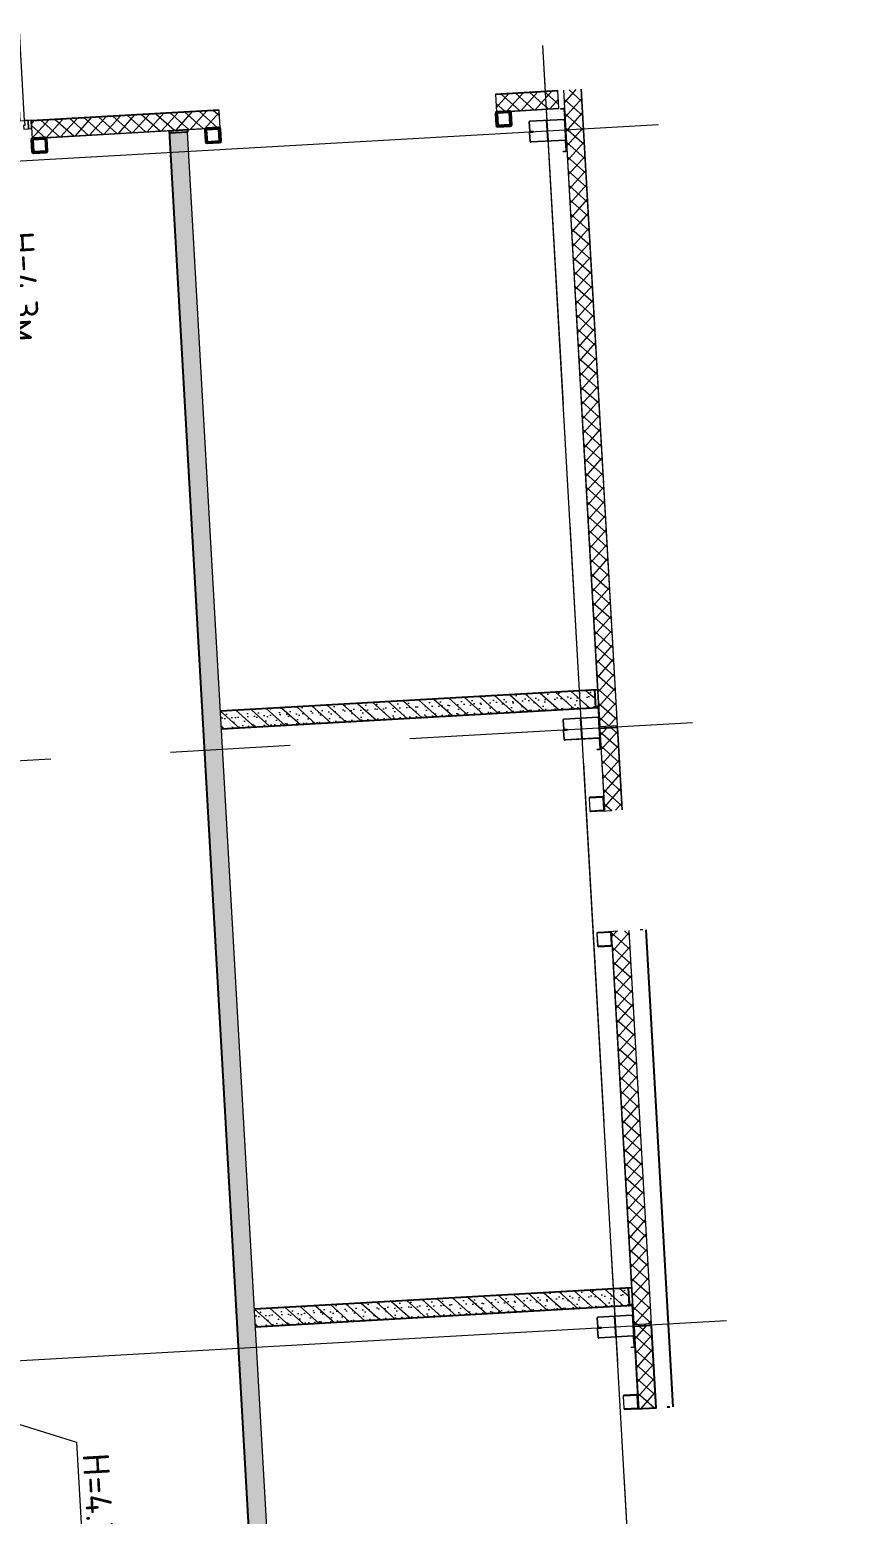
# Model space of a CAD drawing. Header units: metres. Extents: x 107714.6 to 107779.2, y 110780.1 to 110851.4.
# Drawn here: x 107724.48 to 107731.45, y 110832.63 to 110845.02 of the extents above; entities that cross this region are included whole.
import ezdxf
from ezdxf import colors
from ezdxf.entities.mleader import LeaderData, LeaderLine
from ezdxf.math import Vec2, Vec3

# ---------------------------------------------------------------- set-up
doc = ezdxf.new("R2010")
doc.units = ezdxf.units.M
for name, pattern in [('_ШПТ__20_т__2_5__Линия сетки', [25, 20, -2.5, 0, -2.5]), ('CENTER', [50.8, 31.75, -6.35, 6.35, -6.35]), ('XKITLINE03', [6, 3, -1, 1, -1])]:
    doc.linetypes.add(name, pattern=pattern)
doc.layers.add('_1-1_ Внутренние стены', color=7, linetype='Continuous')
doc.layers.add('размеры факт', color=7, linetype='Continuous')
for name, color, linetype, lineweight in [('Other', 250, 'Continuous', 0), ('ОСИ', 251, 'CENTER', 18), ('панели', 7, 'Continuous', 9), ('Размерные', 45, 'Continuous', 15), ('Стены', 7, 'Continuous', 18)]:
    doc.layers.add(name, color=color, linetype=linetype, lineweight=lineweight)
doc.layers.add('Вспомогательные', color=6, linetype='Continuous', plot=False)
for name, color, linetype, lineweight, true_color in [('Двери', 7, 'Continuous', 9, 0x804000), ('Каркас_Импост', 7, 'Continuous', 9, 0x804000), ('Монтажный зазор', 7, 'Continuous', 9, 0x804000), ('Несущие колонны', 7, 'Continuous', 18, 0x800040), ('Панель', 7, 'Continuous', 9, 0x804000)]:
    doc.layers.add(name, color=color, linetype=linetype, lineweight=lineweight, true_color=true_color)
doc.styles.add('ISOCPEUR', font='isocpeur.ttf', dxfattribs={"height": 375})
pattern_1 = [(318.253, (107716.84761, 110843.49968), (0.0998763, 0.111914), [])]
pattern_2 = [(318.25305, (107716.84761, 110843.49968), (0.05659657, 0.0634179), []), (48.25305, (107716.84761, 110843.49968), (-0.0634179, 0.05659657), [])]

# ---------------------------------------------------------------- blocks, each defined once
blk = doc.blocks.new('243_КолоннаНесущая_Труба_ГОСТ 30245-2003 - 120x120x5-V6-_О__L1_0_000_')
at = {"layer": 'Несущие колонны', "color": 7, "lineweight": 5}
for p, q in [((-60, 51), (-60, -51)), ((-55, -51), (-55, 51)), ((51, 60), (-51, 60)), ((-51, 55), (51, 55)), ((55, 51), (55, -51)), ((60, -51), (60, 51)), ((51, -55), (-51, -55)), ((-51, -60), (51, -60))]:
    blk.add_line(p, q, dxfattribs=at)
for centre, radius, start, end in [((-51, 51), 9, 90, 180), ((-51, 51), 4, 90, 180), ((51, 51), 9, 0, 90), ((51, 51), 4, 0, 90), ((-51, -51), 9, 180, 270), ((-51, -51), 4, 180, 270), ((51, -51), 4, 270, 0), ((51, -51), 9, 270, 360)]:
    blk.add_arc(centre, radius, start, end, dxfattribs=at)
blk = doc.blocks.new('243_КолоннаНесущая_Труба_ГОСТ 30245-2003 - 120x120x5-1167948-_О__L1_0_000_')
at = {"layer": 'Несущие колонны', "color": 7, "lineweight": 40}
for p, q in [((-60, 51), (-60, -51)), ((-55, -51), (-55, 51)), ((51, 60), (-51, 60)), ((-51, 55), (51, 55)), ((55, 51), (55, -51)), ((60, -51), (60, 51)), ((51, -55), (-51, -55)), ((-51, -60), (51, -60))]:
    blk.add_line(p, q, dxfattribs=at)
for centre, radius, start, end in [((-51, 51), 9, 90, 180), ((-51, 51), 4, 90, 180), ((51, 51), 9, 0, 90), ((51, 51), 4, 0, 90), ((-51, -51), 9, 180, 270), ((-51, -51), 4, 180, 270), ((51, -51), 9, 270, 360), ((51, -51), 4, 270, 0)]:
    blk.add_arc(centre, radius, start, end, dxfattribs=at)
blk = doc.blocks.new('к1')
at = {"color": 0, "linetype": 'ByBlock', "lineweight": -2, "ltscale": 200}
for p, q in [((4142418, 542806), (4142418, 542828)), ((4142418, 542806), (4142421, 542806)), ((4142421, 542806), (4142421, 542828)), ((4142426, 542836), (4142505, 542836)), ((4142426, 542833), (4142505, 542833)), ((4142510, 542828), (4142510, 542544)), ((4142513, 542828), (4142513, 542544)), ((4142683, 542828), (4142683, 542544)), ((4142686, 542828), (4142686, 542544)), ((4142770, 542836), (4142691, 542836)), ((4142770, 542833), (4142691, 542833)), ((4142775, 542806), (4142775, 542828)), ((4142778, 542806), (4142775, 542806)), ((4142778, 542806), (4142778, 542828)), ((4142518, 542539), (4142589, 542539)), ((4142518, 542536), (4142589, 542536)), ((4142594, 542544), (4142594, 542567)), ((4142594, 542567), (4142597, 542567)), ((4142597, 542544), (4142597, 542567)), ((4142599, 542544), (4142599, 542567)), ((4142602, 542567), (4142599, 542567)), ((4142602, 542544), (4142602, 542567)), ((4142678, 542539), (4142607, 542539)), ((4142678, 542536), (4142607, 542536))]:
    blk.add_line(p, q, dxfattribs=at)
for centre, radius, start, end in [((4142426, 542828), 8, 90, 180), ((4142426, 542828), 5, 90, 180), ((4142505, 542828), 8, 0, 90), ((4142505, 542828), 5, 0, 90), ((4142691, 542828), 8, 90, 180), ((4142691, 542828), 5, 90, 180), ((4142770, 542828), 8, 0, 90), ((4142770, 542828), 5, 0, 90), ((4142518, 542544), 8, 180, 270), ((4142518, 542544), 5, 180, 270), ((4142589, 542544), 8, 270, 0), ((4142589, 542544), 5, 270, 0), ((4142607, 542544), 8, 180, 270), ((4142607, 542544), 5, 180, 270), ((4142678, 542544), 5, 270, 0), ((4142678, 542544), 8, 270, 0)]:
    blk.add_arc(centre, radius, start, end, dxfattribs=at)
at = {"layer": 'Вспомогательные', "color": 0, "ltscale": 10}
for p, q in [((4142690, 542836), (4142505, 542836)), ((4142683, 542686), (4142513, 542686))]:
    blk.add_line(p, q, dxfattribs=at)
blk = doc.blocks.new('101_Дверь_Однопольная_Стальная_Высота_Полотна_ГОСТ 31173-2016 - ДСН_Оп_2080-960_Г_Л_Прг_Псп-1348105-_О__L1_0_000_')
at = {"layer": 'Каркас_Импост', "color": 7}
for p, q in [((-450, 75), (-480, 75)), ((-480, 75), (-480, 5)), ((-480, 5), (-440, 5)), ((-450, 35), (-450, 75)), ((-440, 35), (-450, 35)), ((-440, 5), (-440, 35)), ((450, 35), (440, 35)), ((440, 35), (440, 5)), ((440, 5), (480, 5)), ((480, 75), (450, 75)), ((450, 75), (450, 35)), ((480, 5), (480, 75))]:
    blk.add_line(p, q, dxfattribs=at)
at = {"layer": 'Монтажный зазор', "color": 7}
for p, q in [((-480, 75), (-505, 75)), ((-505, 75), (-505, 5)), ((-505, 5), (-480, 5)), ((-480, 5), (-480, 75)), ((505, 75), (480, 75)), ((480, 75), (480, 5)), ((480, 5), (505, 5)), ((505, 5), (505, 75))]:
    blk.add_line(p, q, dxfattribs=at)
at = {"layer": 'Панель', "color": 7, "lineweight": 18}
for p, q in [((450, 975), (410, 975)), ((410, 975), (410, 75)), ((450, 75), (450, 975)), ((410, 75), (450, 75))]:
    blk.add_line(p, q, dxfattribs=at)
at = {"layer": 'Панель', "color": 7}
blk.add_arc((450, 75), 900, 90, 180, dxfattribs=at)

msp = doc.modelspace()

# ---------------------------------------------------------------- hatches: boundary and pattern name
at = {"lineweight": 9}
h = msp.add_hatch(dxfattribs=at)
h.set_pattern_fill('FP_5', color=256, scale=0.001, angle=-86.74695, style=0, pattern_type=2)
h.set_pattern_definition(pattern_2)
h.paths.add_polyline_path([(107729.8057, 110829.222), (107729.9515, 110829.2303), (107729.765, 110832.51), (107729.6193, 110832.5017), (107729.7867, 110829.5554)], flags=0)
h.paths.add_polyline_path([(107729.5521, 110833.6841), (107729.562, 110833.5101), (107729.7077, 110833.5184), (107729.6689, 110834.2023), (107729.5231, 110834.194), (107729.5286, 110834.0969)], flags=0)
at = {"layer": '_1-1_ Внутренние стены', "linetype": 'Continuous', "lineweight": 0, "true_color": 0x000000}
h = msp.add_hatch(dxfattribs=at)
h.set_pattern_fill('ГАЗОБЕТОН_0004', color=18, scale=0.001, angle=-86.74695, style=0, pattern_type=2)
h.set_pattern_definition([(318.25305, (107717.58575, 110800.50057), (0.05992578, 0.06714835), []), (3.25305, (107717.64568, 110800.56772), (-0.00459642, 0.08086948), [0, -0.054, 0, -0.081]), (68.25305, (107717.71283, 110800.50779), (0.07523517, -0.03001115), [0, -0.0396, 0, -0.0684])])
h.paths.add_polyline_path([(107725.7962, 110844.1686), (107725.6464, 110844.16), (107726.4031, 110830.8465), (107726.5529, 110830.855)])
h = msp.add_hatch(dxfattribs=at)
h.set_pattern_fill('ГАЗОБЕТОН_0004', color=18, scale=0.001, angle=-86.74695, style=0, pattern_type=2)
h.set_pattern_definition([(318.25305, (107721.13326, 110795.85188), (0.05992578, 0.06714835), []), (3.25305, (107721.19319, 110795.91903), (-0.00459642, 0.08086948), [0, -0.054, 0, -0.081]), (68.25305, (107721.26034, 110795.85911), (0.07523517, -0.03001115), [0, -0.0396, 0, -0.0684])])
h.paths.add_polyline_path([(107726.071, 110839.3339), (107729.1939, 110839.5114), (107729.2024, 110839.3616), (107726.0795, 110839.1841)])
h = msp.add_hatch(dxfattribs=at)
h.set_pattern_fill('ГАЗОБЕТОН_0004', color=18, scale=0.001, angle=-86.74695, style=0, pattern_type=2)
h.set_pattern_definition([(318.25305, (107721.41699, 110790.85994), (0.05992578, 0.06714835), []), (3.25305, (107721.47692, 110790.92709), (-0.00459642, 0.08086948), [0, -0.054, 0, -0.081]), (68.25305, (107721.54407, 110790.86716), (0.07523517, -0.03001115), [0, -0.0396, 0, -0.0684])])
h.paths.add_polyline_path([(107726.3547, 110834.3419), (107729.4777, 110834.5194), (107729.4862, 110834.3697), (107726.3632, 110834.1922)])
at = {"layer": 'панели', "lineweight": 9}
h = msp.add_hatch(dxfattribs=at)
h.set_pattern_fill('FP_5', color=256, scale=0.001, angle=-86.74695, style=0, pattern_type=2)
h.set_pattern_definition([(318.25305, (107716.81953, 110843.55317), (0.05659657, 0.0634179), []), (48.25305, (107716.81953, 110843.55317), (-0.0634179, 0.05659657), [])])
h.paths.add_polyline_path([(107722.8126, 110844.021), (107723.4915, 110844.0596), (107723.4833, 110844.2054), (107722.8044, 110844.1668)], flags=0)
h.paths.add_polyline_path([(107724.4999, 110844.1169), (107726.0674, 110844.206), (107726.0591, 110844.3518), (107724.4916, 110844.2627), (107724.4955, 110844.1948)], flags=0)
h.paths.add_polyline_path([(107728.3737, 110844.3371), (107728.8958, 110844.3668), (107728.8875, 110844.5125), (107728.3654, 110844.4829), (107728.3692, 110844.415)], flags=0)
h = msp.add_hatch(dxfattribs=at)
h.set_pattern_fill('FP_5', color=256, scale=0.001, angle=-86.74695, style=0, pattern_type=2)
h.set_pattern_definition(pattern_2)
h.paths.add_polyline_path([(107729.2382, 110839.2059), (107729.384, 110839.2142), (107729.0821, 110844.5257), (107728.9363, 110844.5174), (107729.0593, 110842.3543)])
h = msp.add_hatch(dxfattribs=at)
h.set_pattern_fill('FP_4', color=256, scale=0.001, angle=-86.74695, style=0, pattern_type=2)
h.set_pattern_definition(pattern_1)
h.paths.add_polyline_path([(107729.2362, 110839.2058), (107729.2382, 110839.2059), (107728.9395, 110844.4624), (107728.9375, 110844.4623), (107729.0573, 110842.3542)], flags=0)
h = msp.add_hatch(dxfattribs=at)
h.set_pattern_fill('FP_4', color=256, scale=0.001, angle=-86.74695, style=0, pattern_type=2)
h.set_pattern_definition(pattern_1)
h.paths.add_polyline_path([(107729.384, 110839.2142), (107729.386, 110839.2143), (107729.0872, 110844.4708), (107729.0852, 110844.4707), (107729.205, 110842.3626)], flags=0)
h = msp.add_hatch(dxfattribs=at)
h.set_pattern_fill('FP_5', color=256, scale=0.001, angle=-86.74695, style=0, pattern_type=2)
h.set_pattern_definition(pattern_2)
h.paths.add_polyline_path([(107729.522, 110834.2139), (107729.6677, 110834.2222), (107729.4813, 110837.5019), (107729.3356, 110837.4936), (107729.4817, 110834.9227)], flags=0)
h.paths.add_polyline_path([(107729.2782, 110838.502), (107729.424, 110838.5103), (107729.3851, 110839.1942), (107729.2394, 110839.1859), (107729.247, 110839.0514)], flags=0)

# ---------------------------------------------------------------- linework, layer by layer
at = {"lineweight": 9}
for p, q in [((107729.56, 110833.51), (107729.5211, 110834.1939)), ((107729.7057, 110833.5182), (107729.6669, 110834.2021))]:
    msp.add_line(p, q, dxfattribs=at)
for p, q in [((107729.7077, 110833.5184), (107729.6689, 110834.2023)), ((107729.535, 110833.5085), (107729.7098, 110833.5185))]:
    msp.add_line(p, q)
for points in [[(107725.6453, 110844.18), (107725.795, 110844.1885)], [(107725.795, 110844.1885), (107725.7962, 110844.1686)], [(107726.4031, 110830.8465), (107725.6453, 110844.18)], [(107725.7962, 110844.1686), (107725.6464, 110844.16)], [(107725.6589, 110844.1607), (107725.6464, 110844.16)], [(107729.2159, 110839.5126), (107726.071, 110839.3339)], [(107729.1939, 110839.5114), (107729.2024, 110839.3616)], [(107729.1939, 110839.5114), (107729.2024, 110839.3616)], [(107729.2244, 110839.3628), (107726.0795, 110839.1841)], [(107729.4784, 110837.5018), (107729.4804, 110837.5019)], [(107729.4784, 110837.5018), (107729.4804, 110837.5019)], [(107729.6202, 110837.5098), (107729.8466, 110833.5262)], [(107729.5016, 110834.5208), (107726.3547, 110834.3419)], [(107729.4862, 110834.3697), (107729.4777, 110834.5194)], [(107729.4862, 110834.3697), (107729.4777, 110834.5194)], [(107729.4855, 110834.3821), (107729.4819, 110834.4445)], [(107729.4855, 110834.3821), (107729.4819, 110834.4445)], [(107729.5101, 110834.371), (107726.3632, 110834.1922)], [(107729.8216, 110833.5248), (107729.8004, 110833.5236)]]:
    msp.add_lwpolyline(points)
msp.add_lwpolyline([(107729.5521, 110833.6841), (107729.562, 110833.5101), (107729.7077, 110833.5184), (107729.6689, 110834.2023), (107729.5231, 110834.194), (107729.5286, 110834.0969)], close=True, dxfattribs=at)
at = {"layer": 'Other', "linetype": 'XKITLINE03', "lineweight": 15}
for p, q in [((107728.76, 110844.8903), (107731.3824, 110798.752)), ((107715.6706, 110838.4247), (107730.0102, 110839.2397))]:
    msp.add_line(p, q, dxfattribs=at)
at = {"layer": 'ОСИ', "linetype": '_ШПТ__20_т__2_5__Линия сетки'}
for p, q in [((107728.76, 110844.8903), (107731.4531, 110797.5077)), ((107715.3869, 110843.4167), (107729.7265, 110844.2317)), ((107715.9543, 110833.4328), (107730.294, 110834.2478))]:
    msp.add_line(p, q, dxfattribs=at)
at = {"layer": 'панели'}
for p, q in [((107728.8874, 110844.5145), (107728.3653, 110844.4848)), ((107728.3653, 110844.4848), (107728.3738, 110844.3351)), ((107728.8959, 110844.3648), (107728.8874, 110844.5145)), ((107728.9343, 110844.5173), (107729.2362, 110839.2058)), ((107729.386, 110839.2143), (107729.0841, 110844.5258)), ((107726.059, 110844.3538), (107724.4915, 110844.2647)), ((107726.0706, 110844.1491), (107726.0591, 110844.3518)), ((107728.4846, 110844.3414), (107728.8959, 110844.3648)), ((107724.4916, 110844.2627), (107724.5032, 110844.06)), ((107724.6109, 110844.1212), (107725.9567, 110844.1977)), ((107729.2362, 110839.2058), (107729.386, 110839.2143)), ((107729.3871, 110839.1943), (107729.2374, 110839.1858)), ((107729.2374, 110839.1858), (107729.2699, 110838.6127)), ((107729.426, 110838.5104), (107729.3871, 110839.1943)), ((107729.2513, 110838.5005), (107729.3312, 110838.505)), ((107729.3885, 110837.4966), (107729.3086, 110837.4921)), ((107729.3086, 110837.4921), (107729.3091, 110837.4831)), ((107729.6697, 110834.2223), (107729.4833, 110837.502)), ((107729.3399, 110837.3827), (107729.52, 110834.2138)), ((107729.518, 110834.2137), (107729.6677, 110834.2222)), ((107729.6689, 110834.2023), (107729.5191, 110834.1937)), ((107729.5191, 110834.1937), (107729.5517, 110833.6207))]:
    msp.add_line(p, q, dxfattribs=at)
at = {"layer": 'панели', "lineweight": 9}
for p, q in [((107728.3654, 110844.4829), (107728.8875, 110844.5125)), ((107729.2382, 110839.2059), (107728.9363, 110844.5174)), ((107729.384, 110839.2142), (107729.0821, 110844.5257)), ((107724.4916, 110844.2627), (107726.0591, 110844.3518)), ((107728.3737, 110844.3371), (107728.8958, 110844.3668)), ((107724.4999, 110844.1169), (107726.0674, 110844.206)), ((107729.2782, 110838.502), (107729.2394, 110839.1859)), ((107729.424, 110838.5103), (107729.3851, 110839.1942)), ((107729.522, 110834.2139), (107729.3356, 110837.4936)), ((107729.6677, 110834.2222), (107729.4813, 110837.5019))]:
    msp.add_line(p, q, dxfattribs=at)
at = {"layer": 'Стены'}
for points in [[(107726.5529, 110830.855), (107725.7962, 110844.1686)], [(107729.5952, 110837.5084), (107729.574, 110837.5072)], [(107729.666, 110834.2021), (107729.6648, 110834.2221)]]:
    msp.add_lwpolyline(points, dxfattribs=at)

# ---------------------------------------------------------------- block references
at = {"color": 7, "xscale": 0.0009999999999999998, "yscale": 0.0009999999999999998, "zscale": 0.0009999999999999998, "rotation": 273.2530497448619}
msp.add_blockref('243_КолоннаНесущая_Труба_ГОСТ 30245-2003 - 120x120x5-V6-_О__L1_0_000_', (107729.4938, 110833.5663), dxfattribs=at)
at = {"layer": 'Двери', "color": 8, "true_color": 0x7f7f7f, "xscale": 0.0009999999999999985, "yscale": 0.0009999999999999985, "zscale": 0.0009999999999999985, "rotation": 3.253049744861813}
msp.add_blockref('101_Дверь_Однопольная_Стальная_Высота_Полотна_ГОСТ 31173-2016 - ДСН_Оп_2080-960_Г_Л_Прг_Псп-1348105-_О__L1_0_000_', (107723.9912, 110844.164), dxfattribs=at)
at = {"layer": 'Несущие колонны', "color": 7, "xscale": 0.0009999999999999998, "yscale": 0.0009999999999999998, "zscale": 0.0009999999999999998, "rotation": 273.2530497448619}
for name, p in [('243_КолоннаНесущая_Труба_ГОСТ 30245-2003 - 120x120x5-1167948-_О__L1_0_000_', (107728.4342, 110844.2784)), ('243_КолоннаНесущая_Труба_ГОСТ 30245-2003 - 120x120x5-1167948-_О__L1_0_000_', (107726.0081, 110844.1405)), ('243_КолоннаНесущая_Труба_ГОСТ 30245-2003 - 120x120x5-1167948-_О__L1_0_000_', (107724.5604, 110844.0583)), ('243_КолоннаНесущая_Труба_ГОСТ 30245-2003 - 120x120x5-V6-_О__L1_0_000_', (107729.21, 110838.5582)), ('243_КолоннаНесущая_Труба_ГОСТ 30245-2003 - 120x120x5-V6-_О__L1_0_000_', (107729.2742, 110837.4301))]:
    msp.add_blockref(name, p, dxfattribs=at)
at = {"layer": 'Размерные', "color": 0, "xscale": 0.0009999999999999998, "yscale": 0.0009999999999999998, "zscale": 0.0009999999999999998, "rotation": 273.2530497448619}
for p in [(106951.9131, 114949.3064), (106952.1968, 114944.3145), (106952.4805, 114939.3225)]:
    msp.add_blockref('к1', p, dxfattribs=at)

# ---------------------------------------------------------------- leaders
at = {"layer": 'размеры факт'}
ml = msp.add_multileader_mtext('Standard', dxfattribs=at)
ml.set_content('Н=4.3м', color=256, style='ISOCPEUR')
ml.set_leader_properties(lineweight=5)
ml.build(insert=Vec2(0, 0))
ml.multileader.update_dxf_attribs({"has_dogleg": 0, "text_left_attachment_type": 6, "text_right_attachment_type": 6, "arrow_head_size": 0.1})
ctx = ml.context
ctx.base_point, ctx.char_height, ctx.arrow_head_size, ctx.landing_gap_size, ctx.plane_origin, ctx.plane_x_axis, ctx.plane_y_axis = Vec3(107724.2432, 110843.4321), 0.22, 0.1, 0.1, Vec3(107724.6532, 110841.9541), Vec3(0.0567459, -0.9983887), Vec3(0.9983887, 0.0567459)
ctx.left_attachment, ctx.right_attachment = 6, 6
notes = []
notes.append((ctx, [(0, (1, 1, 0), (107723.7892, 110851.4192), (0.0567459, -0.9983887), 8, [(0, [(107723.0101, 110843.8118)], 0, [])])]))
ctx.mtext.insert, ctx.mtext.text_direction, ctx.mtext.width, ctx.mtext.flow_direction = Vec3(107724.5124, 110843.3473), Vec3(0.0567459, -0.9983887), 0.836, 5
ml = msp.add_multileader_mtext('Standard', dxfattribs=at)
ml.set_content('Н=4.3м', color=256, style='ISOCPEUR')
ml.set_leader_properties(lineweight=5)
ml.build(insert=Vec2(0, 0))
ml.multileader.update_dxf_attribs({"has_dogleg": 0, "text_left_attachment_type": 6, "text_right_attachment_type": 6, "arrow_head_size": 0.1})
ctx = ml.context
ctx.base_point, ctx.char_height, ctx.arrow_head_size, ctx.landing_gap_size, ctx.plane_origin, ctx.plane_x_axis, ctx.plane_y_axis = Vec3(107724.8701, 110833.2328), 0.22, 0.1, 0.1, Vec3(107725.2802, 110831.7548), Vec3(0.0567459, -0.9983887), Vec3(0.9983887, 0.0567459)
ctx.left_attachment, ctx.right_attachment = 6, 6
notes.append((ctx, [(0, (1, 1, 0), (107724.4162, 110841.2199), (0.0567459, -0.9983887), 8, [(0, [(107723.6371, 110833.6125)], 0, [])])]))
ctx.mtext.insert, ctx.mtext.text_direction, ctx.mtext.width, ctx.mtext.flow_direction = Vec3(107725.1394, 110833.148), Vec3(0.0567459, -0.9983887), 0.836, 5
ml = msp.add_multileader_mtext('Standard', dxfattribs=at)
ml.set_content('Проем\\P1.2х2.06', color=256, style='ISOCPEUR')
ml.set_leader_properties(lineweight=5)
ml.build(insert=Vec2(0, 0))
ml.multileader.update_dxf_attribs({"has_dogleg": 0, "text_left_attachment_type": 6, "text_right_attachment_type": 6, "arrow_head_size": 0.1})
ctx = ml.context
ctx.base_point, ctx.char_height, ctx.arrow_head_size, ctx.landing_gap_size, ctx.plane_origin, ctx.plane_x_axis, ctx.plane_y_axis = Vec3(107725.4689, 110826.2984), 0.22, 0.1, 0.1, Vec3(107725.9431, 110825.0623), Vec3(0.0567459, -0.9983887), Vec3(0.9983887, 0.0567459)
ctx.left_attachment, ctx.right_attachment = 6, 6
notes.append((ctx, [(0, (1, 1, 0), (107725.015, 110834.2855), (0.0567459, -0.9983887), 8, [(0, [(107725.1173, 110827.3175)], 0, [])])]))
ctx.mtext.insert, ctx.mtext.text_direction, ctx.mtext.flow_direction = Vec3(107725.7382, 110826.2136), Vec3(0.0567459, -0.9983887), 5
for ctx, leaders in notes:
    for number, flags, end, landing, length, lines in leaders:
        leader = LeaderData()
        leader.index, (leader.has_last_leader_line, leader.has_dogleg_vector, leader.attachment_direction) = number, flags
        leader.last_leader_point, leader.dogleg_vector, leader.dogleg_length = Vec3(end), Vec3(landing), length
        for number, points, colour, breaks in lines:
            line = LeaderLine()
            line.index, line.vertices, line.color, line.breaks = number, Vec3.list(points), colors.encode_raw_color(colour), breaks
            leader.lines.append(line)
        ctx.leaders.append(leader)

doc.saveas('drawing.dxf')
